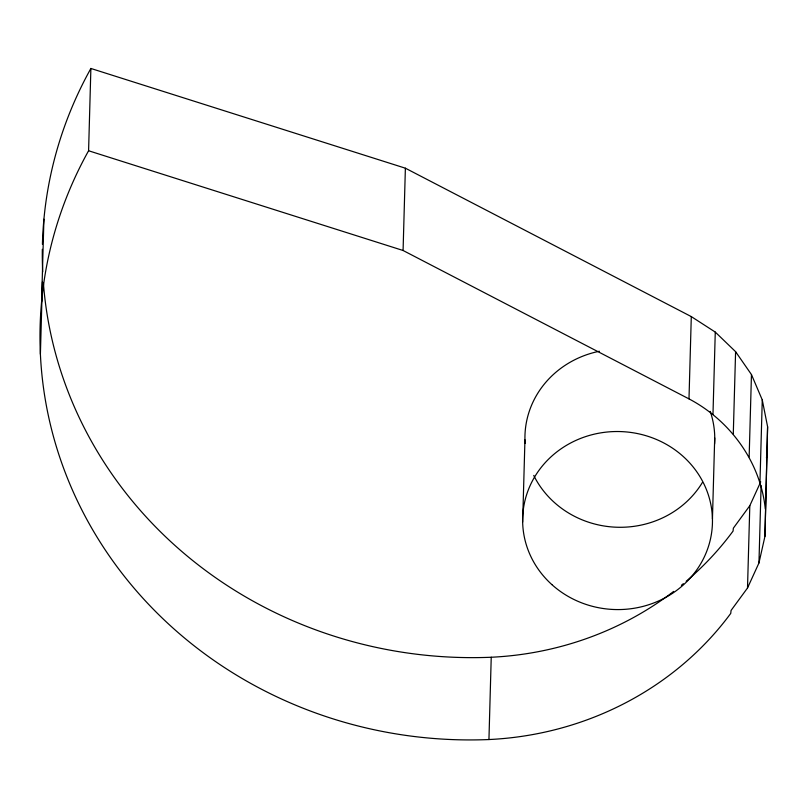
<?xml version="1.0" encoding="UTF-8"?>
<svg xmlns="http://www.w3.org/2000/svg" width="808" height="808" viewBox="0 0 808 808"><rect width="100%" height="100%" fill="white"/><g stroke="black" fill="none" stroke-linecap="round" stroke-linejoin="round"><path stroke-width="1.21" d="M90.88 68.458L88.587 150.753A428.573 401.95 1.6 0 0 107.454 553.248A428.573 401.95 1.6 0 0 488.941 739.542A314.423 294.9 1.6 0 0 730.755 613.383L731.068 610.444L747.511 588.002L758.954 562.974L764.954 536.31L767.6 426.745L762.267 399.92L751.46 374.569L735.593 351.672L715.272 332.088L691.295 316.595L405.384 168.195L90.88 68.458A428.573 401.95 1.6 0 0 42.42 244.268M764.954 536.31L767.6 426.745M41.612 301.505L43.915 219.2M40.4 354.187L42.42 281.861M765.297 509.05C760.591 462.226 730.321 420.614 688.992 398.889L403.081 250.49L405.384 168.195M488.941 739.542L491.234 657.247A428.573 401.95 1.6 0 1 43.4 283.164M522.655 522.099L524.947 439.794M688.992 398.889L691.295 316.595M712.979 414.383L715.272 332.088M712.444 519.009L714.737 436.714A94.92 89.021 1.6 0 0 710.232 411.393M733.29 433.967L735.593 351.672M749.157 456.874L751.46 374.569M747.511 588.002L749.804 505.707L760.732 481.81M759.964 482.224L762.267 399.92M758.954 562.974L761.106 485.669M766.438 457.651L767.257 454.015M749.804 505.707L733.371 528.149L733.058 531.088A314.423 294.9 1.6 0 1 686.184 581.285M88.587 150.753L403.081 250.49M42.703 271.892A428.573 401.95 1.6 0 1 42.319 249.298M683.346 583.689A314.423 294.9 1.6 0 1 681.427 585.265M673.64 591.426A314.423 294.9 1.6 0 1 491.234 657.247M702.394 482.487A94.92 89.021 1.6 0 1 615.959 527.2A94.92 89.021 1.6 0 1 533.745 475.437M525.109 443.451A94.92 89.021 1.6 0 1 599.354 351.258M714.757 437.926A94.92 89.021 1.6 0 1 714.585 444.046M551.854 584.588A94.92 89.021 1.6 0 0 709.727 542.097A94.92 89.021 1.6 0 0 591.072 434.967A94.92 89.021 1.6 0 0 551.854 584.588"/></g></svg>
